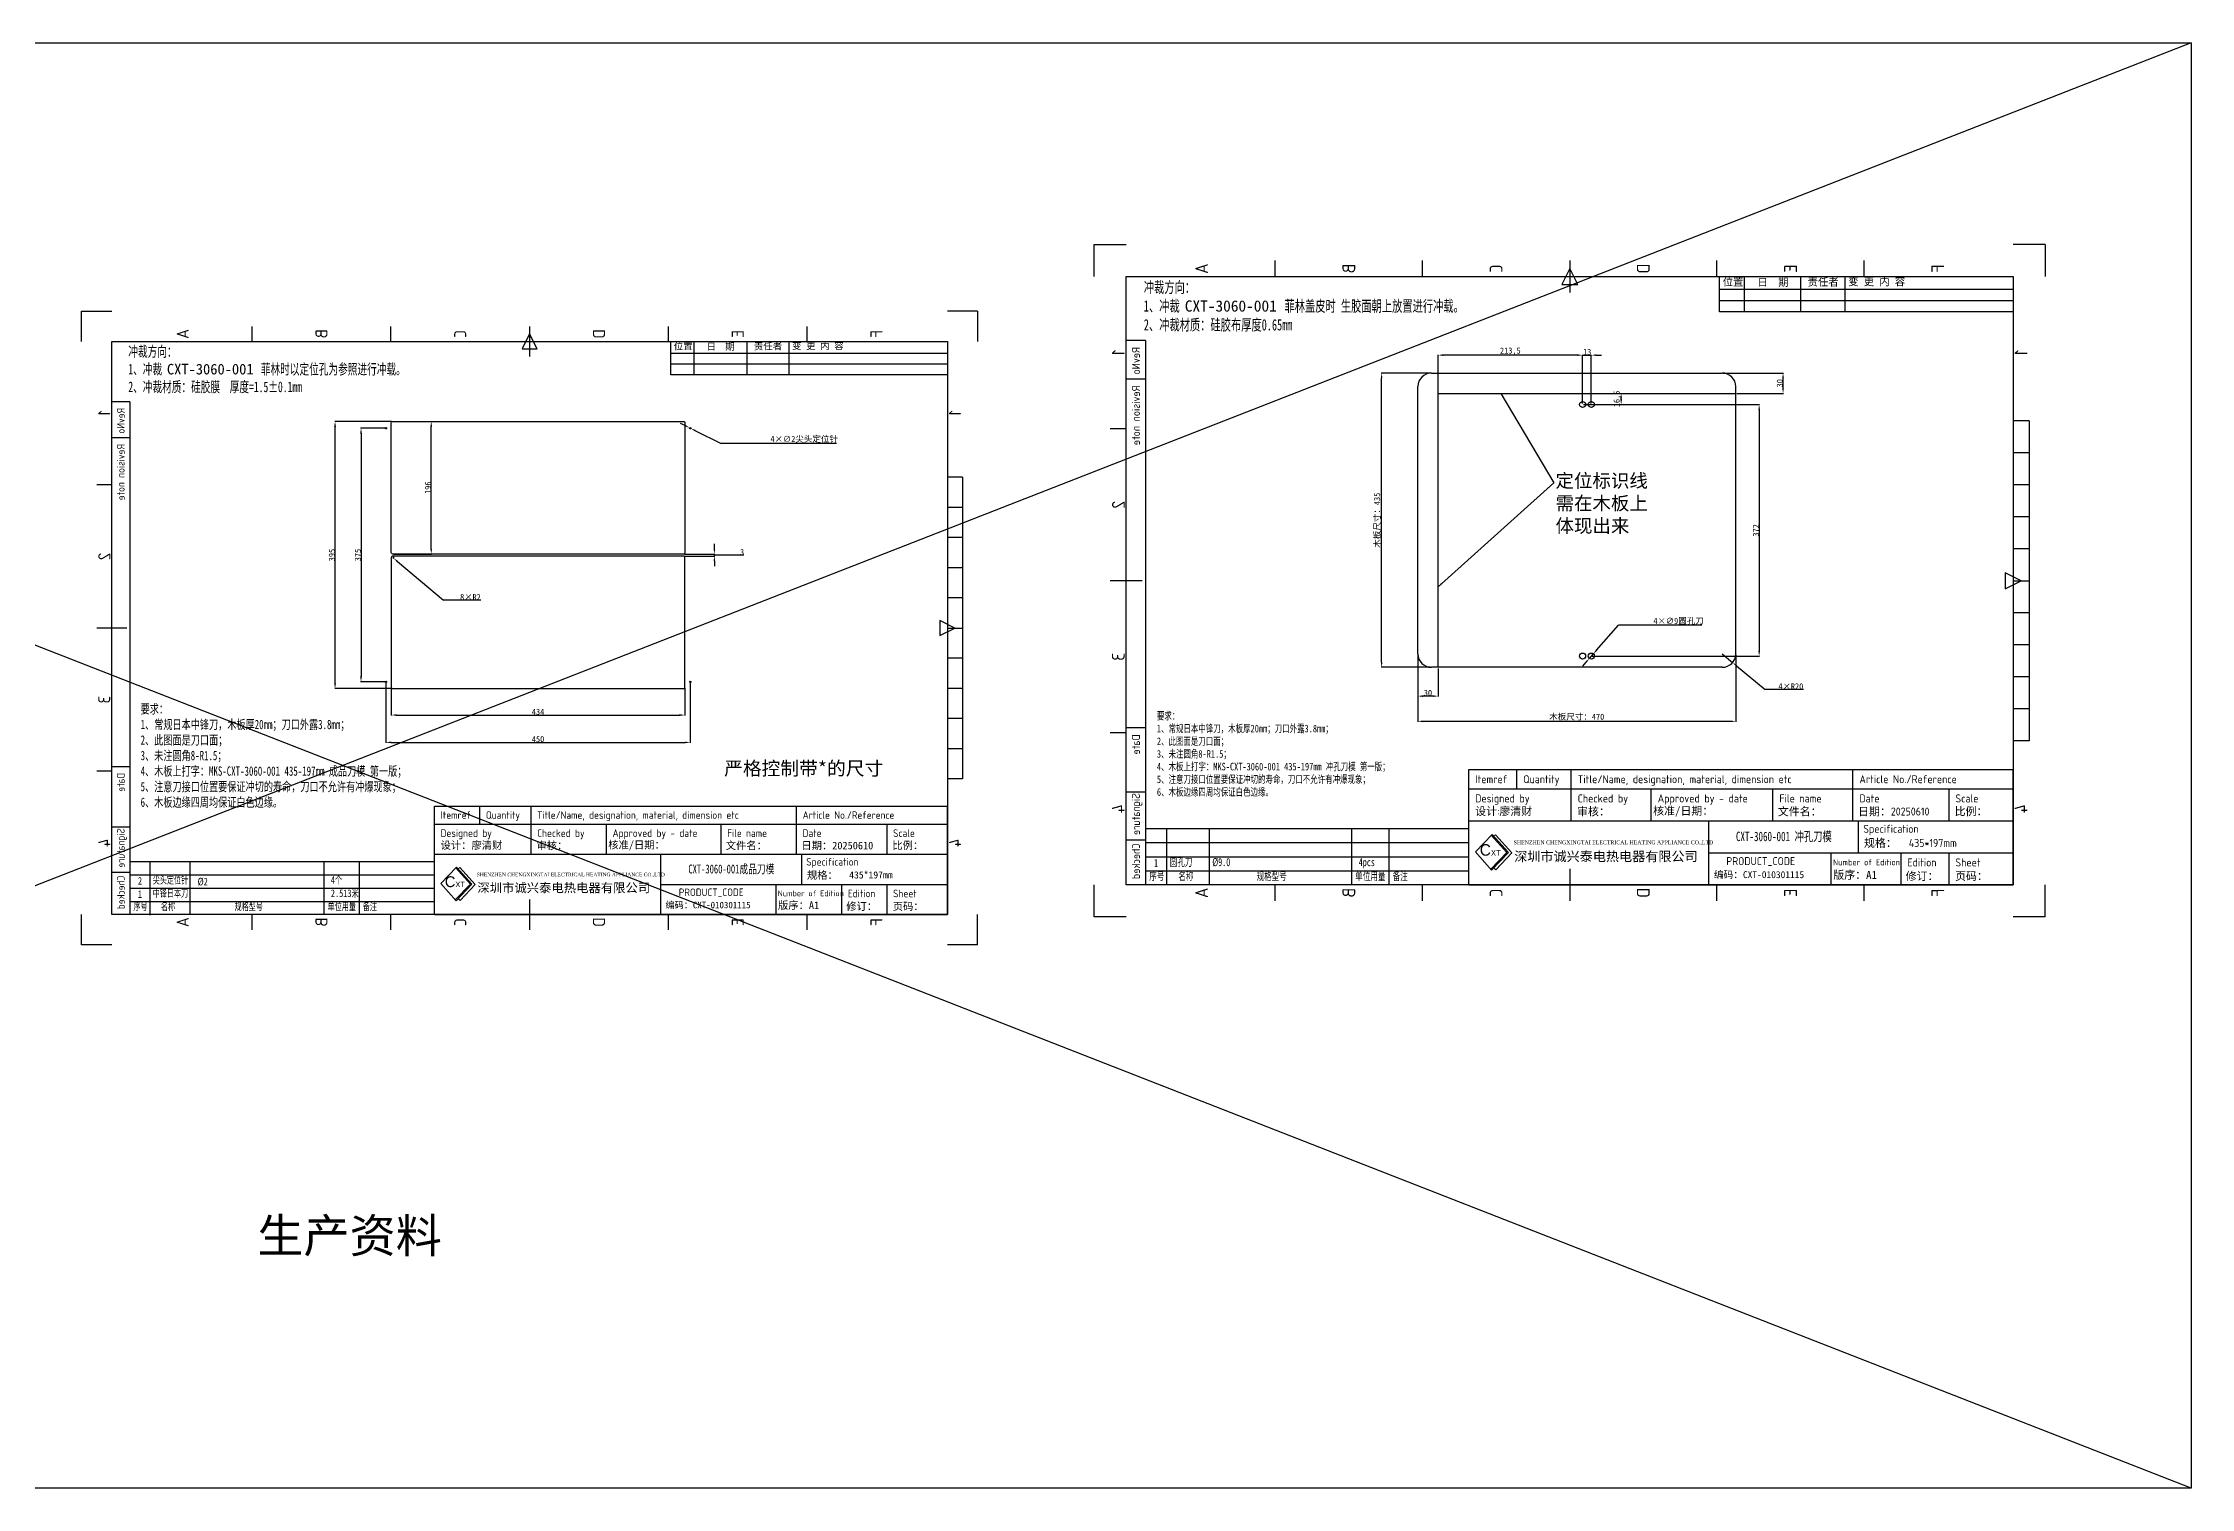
# Model space of a CAD drawing. Header units: millimetres. Extents: x -1327 to 8145, y -2943 to 1353.
# Drawn here: x 4969 to 8145, y -784 to 1353 of the extents above; entities that cross this region are included whole.
import ezdxf
from ezdxf.enums import TextEntityAlignment as Align

# ---------------------------------------------------------------- set-up
doc = ezdxf.new("R2010")
doc.units = ezdxf.units.MM
for name, color, linetype in [('FRAME 025', 7, 'Continuous'), ('FRAME 050', 6, 'Continuous'), ('FRAME 070', 5, 'Continuous'), ('FRAME 200', 8, 'Continuous'), ('标注', 2, 'Continuous'), ('标注线', 7, 'Continuous')]:
    doc.layers.add(name, color=color, linetype=linetype)
doc.styles.add('ISO Proportional', font='isocp.shx')
doc.styles.get("Standard").update_dxf_attribs({"font": ''})
doc.styles.add('机械', font='', dxfattribs={"width": 0.667, "height": 16})
doc.styles.add('标准', font='', dxfattribs={"width": 0.667})
doc.styles.add('标注', font='STFANGSO.TTF', dxfattribs={"width": 0.7, "height": 10})
doc.styles.get('Standard').set_extended_font_data('SimSun')
doc.styles.get('机械').set_extended_font_data('SimSun')
doc.styles.get('标准').set_extended_font_data('宋体')
doc.dimstyles.new('ISO-25', dxfattribs={"dimscale": 0.5, "dimtxt": 18, "dimasz": 15, "dimexe": 1.25, "dimexo": 3, "dimtad": 1, "dimtoh": 1, "dimdec": 5, "dimtxsty": 'Standard', "dimcen": 2.5, "dimadec": 0, "dimazin": 0, "dimtfac": 1, "dimtmove": 0, "dimatfit": 3, "dimfxl": 1, "dimarcsym": 0})

# ---------------------------------------------------------------- blocks, each defined once
blk = doc.blocks.new('*D24')
at = {"color": 0, "lineweight": -2}
for p, q in [((5484, 398.5), (5484, 358.3)), ((5918, 398.5), (5918, 358.3)), ((5492, 358.9), (5910, 358.9))]:
    blk.add_line(p, q, dxfattribs=at)
at = {"color": 0}
for points in [[(5492, 360.3), (5492, 357.6), (5484, 358.9)], [(5910, 357.6), (5910, 360.3), (5918, 358.9)]]:
    blk.add_solid(points, dxfattribs=at)
at = {"layer": 'Defpoints', "color": 0}
for p in [(5484, 400), (5918, 400), (5918, 358.9)]:
    blk.add_point(p, dxfattribs=at)
at = {"color": 0, "insert": (5701, 363.7), "char_height": 9, "attachment_point": 5}
blk.add_mtext('434', dxfattribs=at)
blk = doc.blocks.new('*D25')
at = {"color": 0, "lineweight": -2}
for p, q in [((5476, 406.5), (5476, 317.9)), ((5926, 406.5), (5926, 317.9)), ((5484, 318.5), (5918, 318.5))]:
    blk.add_line(p, q, dxfattribs=at)
at = {"color": 0}
for points in [[(5484, 319.8), (5484, 317.2), (5476, 318.5)], [(5918, 317.2), (5918, 319.8), (5926, 318.5)]]:
    blk.add_solid(points, dxfattribs=at)
at = {"layer": 'Defpoints', "color": 0}
for p in [(5476, 408), (5926, 408), (5926, 318.5)]:
    blk.add_point(p, dxfattribs=at)
at = {"color": 0, "insert": (5701, 323.3), "char_height": 9, "attachment_point": 5}
blk.add_mtext('450', dxfattribs=at)
blk = doc.blocks.new('*D26')
at = {"color": 0, "lineweight": -2}
for p, q in [((5484.5, 793), (5400.3, 793)), ((5400.9, 406), (5400.9, 785)), ((5484.5, 398), (5400.3, 398))]:
    blk.add_line(p, q, dxfattribs=at)
at = {"color": 0}
for points in [[(5402.2, 785), (5399.5, 785), (5400.9, 793)], [(5399.5, 406), (5402.2, 406), (5400.9, 398)]]:
    blk.add_solid(points, dxfattribs=at)
at = {"layer": 'Defpoints', "color": 0}
for p in [(5400.9, 793), (5486, 793), (5486, 398)]:
    blk.add_point(p, dxfattribs=at)
at = {"color": 0, "insert": (5396.1, 595.5), "char_height": 9, "attachment_point": 5, "rotation": 90}
blk.add_mtext('395', dxfattribs=at)
blk = doc.blocks.new('*D27')
at = {"color": 0, "lineweight": -2}
for p, q in [((5474.5, 783), (5438.7, 783)), ((5439.3, 775), (5439.3, 416)), ((5474.5, 408), (5438.7, 408))]:
    blk.add_line(p, q, dxfattribs=at)
at = {"color": 0}
for points in [[(5440.6, 775), (5437.9, 775), (5439.3, 783)], [(5437.9, 416), (5440.6, 416), (5439.3, 408)]]:
    blk.add_solid(points, dxfattribs=at)
at = {"layer": 'Defpoints', "color": 0}
for p in [(5476, 783), (5439.3, 408), (5476, 408)]:
    blk.add_point(p, dxfattribs=at)
at = {"color": 0, "insert": (5434.5, 595.5), "char_height": 9, "attachment_point": 5, "rotation": 90}
blk.add_mtext('375', dxfattribs=at)
blk = doc.blocks.new('*D28')
at = {"color": 0, "lineweight": -2}
for p, q in [((5961.6, 604.5), (5961.6, 612)), ((5917.5, 597), (5962.2, 597)), ((5917.5, 594), (5962.2, 594)), ((5961.6, 594), (5961.6, 597)), ((5999.9, 595.1), (5961.6, 595.5)), ((5961.6, 586.5), (5961.6, 579)), ((6005.4, 595.1), (5999.9, 595.1))]:
    blk.add_line(p, q, dxfattribs=at)
at = {"color": 0}
for points in [[(5960.4, 604.5), (5962.9, 604.5), (5961.6, 597)], [(5962.9, 586.5), (5960.4, 586.5), (5961.6, 594)]]:
    blk.add_solid(points, dxfattribs=at)
at = {"layer": 'Defpoints', "color": 0}
for p in [(5916, 597), (5916, 594), (5961.6, 597)]:
    blk.add_point(p, dxfattribs=at)
at = {"color": 0, "insert": (6002.6, 599.9), "char_height": 9, "attachment_point": 5}
blk.add_mtext('3', dxfattribs=at)
blk = doc.blocks.new('*D29')
at = {"color": 0, "lineweight": -2}
for p, q in [((5918.4, 786.8), (5911.7, 790.1)), ((5925.1, 783.5), (5926.9, 782.6)), ((5933.7, 779.2), (5971.7, 760.4)), ((6142.2, 760.4), (5971.7, 760.4))]:
    blk.add_line(p, q, dxfattribs=at)
at = {"color": 0}
for points in [[(5917.9, 785.7), (5919, 787.9), (5925.1, 783.5)], [(5934.2, 780.4), (5933.1, 778.1), (5926.9, 782.6)]]:
    blk.add_solid(points, dxfattribs=at)
at = {"layer": 'Defpoints', "color": 0}
for p in [(5925.1, 783.5), (5926.9, 782.6)]:
    blk.add_point(p, dxfattribs=at)
at = {"color": 0, "insert": (6094.4, 766.6), "char_height": 9, "attachment_point": 5}
blk.add_mtext('4×∅2尖头定位针', dxfattribs=at)
blk = doc.blocks.new('*D30')
at = {"color": 0, "lineweight": -2}
for p, q in [((5486, 592), (5487.6, 590.7)), ((5493.3, 585.9), (5561, 528.6)), ((5616.4, 528.6), (5561, 528.6))]:
    blk.add_line(p, q, dxfattribs=at)
blk.add_arc((5486, 592), 2, 301.7684, 45.9514, dxfattribs=at)
at = {"color": 0}
blk.add_solid([(5494.1, 586.8), (5492.5, 584.9), (5487.6, 590.7)], dxfattribs=at)
at = {"layer": 'Defpoints', "color": 0}
for p in [(5486, 592), (5487.6, 590.7)]:
    blk.add_point(p, dxfattribs=at)
at = {"color": 0, "insert": (5601, 533.4), "char_height": 9, "attachment_point": 5}
blk.add_mtext('8×R2', dxfattribs=at)
blk = doc.blocks.new('*D31')
at = {"color": 0, "lineweight": -2}
for p, q in [((5487.5, 793), (5543.6, 793)), ((5543, 604.5), (5543, 785.5)), ((5487.5, 597), (5543.6, 597))]:
    blk.add_line(p, q, dxfattribs=at)
at = {"color": 0}
for points in [[(5544.3, 785.5), (5541.8, 785.5), (5543, 793)], [(5541.8, 604.5), (5544.3, 604.5), (5543, 597)]]:
    blk.add_solid(points, dxfattribs=at)
at = {"layer": 'Defpoints', "color": 0}
for p in [(5486, 793), (5543, 793), (5486, 597)]:
    blk.add_point(p, dxfattribs=at)
at = {"color": 0, "insert": (5538.2, 695), "char_height": 9, "attachment_point": 5, "rotation": 90}
blk.add_mtext('196', dxfattribs=at)
blk = doc.blocks.new('*D32')
at = {"layer": 'Defpoints', "color": 0}
for p in [(7001.5, 449.5), (7471.5, 449.5), (7471.5, 349.7)]:
    blk.add_point(p, dxfattribs=at)
at = {"layer": '标注', "color": 0, "lineweight": -2}
for p, q in [((7001.5, 448), (7001.5, 349.1)), ((7471.5, 448), (7471.5, 349.1)), ((7009, 349.7), (7464, 349.7))]:
    blk.add_line(p, q, dxfattribs=at)
at = {"layer": '标注', "color": 0}
for points in [[(7009, 350.9), (7009, 348.4), (7001.5, 349.7)], [(7464, 348.4), (7464, 350.9), (7471.5, 349.7)]]:
    blk.add_solid(points, dxfattribs=at)
at = {"layer": '标注', "color": 0, "insert": (7236.5, 355.9), "char_height": 9, "attachment_point": 5}
blk.add_mtext('木板尺寸：470', dxfattribs=at)
blk = doc.blocks.new('*D33')
at = {"layer": 'Defpoints', "color": 0}
for p in [(6948, 864.5), (7021.5, 864.5), (7021.5, 429.5)]:
    blk.add_point(p, dxfattribs=at)
at = {"layer": '标注', "color": 0, "lineweight": -2}
for p, q in [((7020, 864.5), (6947.4, 864.5)), ((6948, 437), (6948, 857)), ((7020, 429.5), (6947.4, 429.5))]:
    blk.add_line(p, q, dxfattribs=at)
at = {"layer": '标注', "color": 0}
for points in [[(6949.3, 857), (6946.8, 857), (6948, 864.5)], [(6946.8, 437), (6949.3, 437), (6948, 429.5)]]:
    blk.add_solid(points, dxfattribs=at)
at = {"layer": '标注', "color": 0, "insert": (6941.8, 647), "char_height": 9, "attachment_point": 5, "rotation": 90}
blk.add_mtext('木板尺寸：435', dxfattribs=at)
blk = doc.blocks.new('*D34')
at = {"layer": 'Defpoints', "color": 0}
for p in [(7451.5, 864.5), (7541.4, 864.5), (7471.5, 834.5)]:
    blk.add_point(p, dxfattribs=at)
at = {"layer": '标注', "color": 0, "lineweight": -2}
for p, q in [((7453, 864.5), (7542, 864.5)), ((7473, 834.5), (7542, 834.5)), ((7541.4, 842), (7541.4, 857))]:
    blk.add_line(p, q, dxfattribs=at)
at = {"layer": '标注', "color": 0}
for points in [[(7542.7, 857), (7540.2, 857), (7541.4, 864.5)], [(7540.2, 842), (7542.7, 842), (7541.4, 834.5)]]:
    blk.add_solid(points, dxfattribs=at)
at = {"layer": '标注', "color": 0, "insert": (7536.6, 849.5), "char_height": 9, "attachment_point": 5, "rotation": 90}
blk.add_mtext('30', dxfattribs=at)
blk = doc.blocks.new('*D35')
at = {"layer": 'Defpoints', "color": 0}
for p in [(7001.5, 429.5), (7031.5, 429.5), (7001.5, 386.9)]:
    blk.add_point(p, dxfattribs=at)
at = {"layer": '标注', "color": 0, "lineweight": -2}
for p, q in [((7001.5, 428), (7001.5, 386.3)), ((7031.5, 428), (7031.5, 386.3)), ((7024, 386.9), (7009, 386.9))]:
    blk.add_line(p, q, dxfattribs=at)
at = {"layer": '标注', "color": 0}
for points in [[(7009, 388.2), (7009, 385.7), (7001.5, 386.9)], [(7024, 385.7), (7024, 388.2), (7031.5, 386.9)]]:
    blk.add_solid(points, dxfattribs=at)
at = {"layer": '标注', "color": 0, "insert": (7016.5, 391.7), "char_height": 9, "attachment_point": 5}
blk.add_mtext('30', dxfattribs=at)
blk = doc.blocks.new('*D36')
at = {"color": 0, "lineweight": -2}
for p, q in [((7265.9, 455.1), (7298, 491.6)), ((7421.6, 491.6), (7298, 491.6)), ((7255.1, 442.7), (7261, 449.4)), ((7250.1, 437), (7245.2, 431.4))]:
    blk.add_line(p, q, dxfattribs=at)
at = {"color": 0}
for points in [[(7265, 455.9), (7266.9, 454.2), (7261, 449.4)], [(7251.1, 436.2), (7249.2, 437.9), (7255.1, 442.7)]]:
    blk.add_solid(points, dxfattribs=at)
at = {"layer": 'Defpoints', "color": 0}
for p in [(7261, 449.4), (7255.1, 442.7)]:
    blk.add_point(p, dxfattribs=at)
at = {"color": 0, "insert": (7387, 497.7), "char_height": 9, "attachment_point": 5}
blk.add_mtext('4×∅9圆孔刀', dxfattribs=at)
blk = doc.blocks.new('*D37')
at = {"layer": 'Defpoints', "color": 0}
for p in [(7258, 834.5), (7302.1, 834.5), (7258, 818)]:
    blk.add_point(p, dxfattribs=at)
at = {"layer": '标注', "color": 0, "lineweight": -2}
for p, q in [((7259.5, 834.5), (7302.7, 834.5)), ((7302.1, 825.5), (7302.1, 827)), ((7259.5, 818), (7302.7, 818))]:
    blk.add_line(p, q, dxfattribs=at)
at = {"layer": '标注', "color": 0}
for points in [[(7303.4, 827), (7300.9, 827), (7302.1, 834.5)], [(7300.9, 825.5), (7303.4, 825.5), (7302.1, 818)]]:
    blk.add_solid(points, dxfattribs=at)
at = {"layer": '标注', "color": 0, "insert": (7296.6, 826.3), "char_height": 9, "attachment_point": 5, "rotation": 90}
blk.add_mtext('16,5', dxfattribs=at)
blk = doc.blocks.new('*D38')
at = {"layer": 'Defpoints', "color": 0}
for p in [(7258, 891), (7245, 818), (7258, 818)]:
    blk.add_point(p, dxfattribs=at)
at = {"layer": '标注', "color": 0, "lineweight": -2}
for p, q in [((7237.5, 891), (7230, 891)), ((7245, 819.5), (7245, 891.6)), ((7245, 891), (7258, 891)), ((7258, 819.5), (7258, 891.6)), ((7265.5, 891), (7273, 891))]:
    blk.add_line(p, q, dxfattribs=at)
at = {"layer": '标注', "color": 0}
for points in [[(7237.5, 889.8), (7237.5, 892.3), (7245, 891)], [(7265.5, 892.3), (7265.5, 889.8), (7258, 891)]]:
    blk.add_solid(points, dxfattribs=at)
at = {"layer": '标注', "color": 0, "insert": (7251.9, 895.8), "char_height": 9, "attachment_point": 5}
blk.add_mtext('13', dxfattribs=at)
blk = doc.blocks.new('*D39')
at = {"layer": 'Defpoints', "color": 0}
for p in [(7245, 818), (7258, 446), (7506.1, 446)]:
    blk.add_point(p, dxfattribs=at)
at = {"layer": '标注', "color": 0, "lineweight": -2}
for p, q in [((7246.5, 818), (7506.8, 818)), ((7506.1, 810.5), (7506.1, 453.5)), ((7259.5, 446), (7506.8, 446))]:
    blk.add_line(p, q, dxfattribs=at)
at = {"layer": '标注', "color": 0}
for points in [[(7507.4, 810.5), (7504.9, 810.5), (7506.1, 818)], [(7504.9, 453.5), (7507.4, 453.5), (7506.1, 446)]]:
    blk.add_solid(points, dxfattribs=at)
at = {"layer": '标注', "color": 0, "insert": (7501.3, 632), "char_height": 9, "attachment_point": 5, "rotation": 90}
blk.add_mtext('372', dxfattribs=at)
blk = doc.blocks.new('*D40')
at = {"layer": 'Defpoints', "color": 0}
for p in [(7031.5, 891), (7031.5, 818), (7245, 818)]:
    blk.add_point(p, dxfattribs=at)
at = {"layer": '标注', "color": 0, "lineweight": -2}
for p, q in [((7031.5, 819.5), (7031.5, 891.6)), ((7237.5, 891), (7039, 891)), ((7245, 819.5), (7245, 891.6))]:
    blk.add_line(p, q, dxfattribs=at)
at = {"layer": '标注', "color": 0}
for points in [[(7039, 892.3), (7039, 889.8), (7031.5, 891)], [(7237.5, 889.8), (7237.5, 892.3), (7245, 891)]]:
    blk.add_solid(points, dxfattribs=at)
at = {"layer": '标注', "color": 0, "insert": (7138.3, 896.6), "char_height": 9, "attachment_point": 5}
blk.add_mtext('213,5', dxfattribs=at)
blk = doc.blocks.new('*D41')
at = {"color": 0, "lineweight": -2}
for p, q in [((7451.5, 449.5), (7466.9, 436.7)), ((7472.6, 431.9), (7514.9, 396.5)), ((7571.8, 396.5), (7514.9, 396.5))]:
    blk.add_line(p, q, dxfattribs=at)
at = {"color": 0}
blk.add_solid([(7473.4, 432.8), (7471.8, 430.9), (7466.9, 436.7)], dxfattribs=at)
at = {"layer": 'Defpoints', "color": 0}
for p in [(7451.5, 449.5), (7466.9, 436.7)]:
    blk.add_point(p, dxfattribs=at)
at = {"color": 0, "insert": (7553, 401.3), "char_height": 9, "attachment_point": 5}
blk.add_mtext('4×R20', dxfattribs=at)

msp = doc.modelspace()

# ---------------------------------------------------------------- linework, layer by layer
for p, q in [((7021.532533, 864.54376), (7451.532533, 864.54376)), ((7001.532533, 449.54376), (7001.532533, 844.54376)), ((7471.532533, 449.54376), (7471.532533, 844.54376)), ((7451.532533, 429.54376), (7021.532533, 429.54376))]:
    msp.add_line(p, q)
at = {"lineweight": 9}
for p, q in [((7111.269952, 182.463859), (7086.541018, 156.660166)), ((7133.250528, 155.886584), (7110.172286, 181.318487)), ((7135.46873, 155.797141), (7111.269952, 182.463859)), ((7113.739091, 179.742902), (7116.335347, 181.891922)), ((7140.598109, 155.154694), (7116.335347, 181.891922)), ((5580.31957, 134.16218), (5557.016308, 109.846122)), ((5601.032921, 109.117138), (5579.285186, 133.082841)), ((5603.123239, 109.032852), (5580.31957, 134.16218)), ((5582.646357, 131.598092), (5585.092935, 133.623216)), ((5607.9569, 108.427444), (5585.092935, 133.623216)), ((7086.541018, 156.660166), (7110.60449, 129.722858)), ((7109.490333, 130.970076), (7133.250528, 155.886584)), ((7110.60449, 129.722858), (7135.46873, 155.797141)), ((7113.841582, 133.117487), (7116.905395, 130.308951)), ((7116.905395, 130.308951), (7140.598109, 155.154694)), ((5557.016308, 109.846122), (5579.692472, 84.461804)), ((5578.642549, 85.637117), (5601.032921, 109.117138)), ((5579.692472, 84.461804), (5603.123239, 109.032852)), ((5585.630118, 85.014107), (5607.9569, 108.427444)), ((5582.74294, 87.660725), (5585.630118, 85.014107))]:
    msp.add_line(p, q, dxfattribs=at)
msp.add_lwpolyline([(2679.264998, 1352.537311), (8144.570524, 1352.537311), (8144.570524, -783.806025), (2679.264998, -783.806025)], close=True)
at = {"color": 5}
msp.add_lwpolyline([(7031.532533, 429.54376), (7031.532533, 834.54376), (7471.532533, 834.54376)], dxfattribs=at)
for points in [[(5918.033959, 791.014597), (5918.033959, 599.014597, -0.4142135624), (5916.033959, 597.014597), (5486.033959, 597.014597, -0.4142135624), (5484.033959, 599.014597), (5484.033959, 791.014597, -0.4142135624), (5486.033959, 793.014597), (5916.033959, 793.014597, -0.4142135624)], [(5918.033959, 400.014597), (5918.033959, 592.014597, 0.4142135624), (5916.033959, 594.014597), (5486.033959, 594.014597, 0.4142135624), (5484.033959, 592.014597), (5484.033959, 400.014597, 0.4142135624), (5486.033959, 398.014597), (5916.033959, 398.014597, 0.4142135624)]]:
    msp.add_lwpolyline(points, format="xyb", close=True)
for centre, radius in [((7245.032533, 818.04376), 4.5), ((7258.032533, 818.04376), 4.5), ((5476.033959, 783.014597), 1), ((5926.033959, 783.014597), 1), ((7245.032533, 446.04376), 4.5), ((7258.032533, 446.04376), 4.5), ((5476.033959, 408.014597), 1), ((5926.033959, 408.014597), 1)]:
    msp.add_circle(centre, radius)
for centre, start, end in [((7021.532533, 844.54376), 90, 180), ((7451.532533, 844.54376), 0, 90), ((7021.532533, 449.54376), 180, 270), ((7451.532533, 449.54376), 270, 360)]:
    msp.add_arc(centre, 20, start, end)
at = {"layer": 'FRAME 050'}
for p, q in [((6790.649749, 1007.099188), (6790.649749, 1030.76107)), ((7008.339069, 1007.099188), (7008.339069, 1030.76107)), ((7226.028388, 1018.930129), (7214.197446, 995.268247)), ((7226.028388, 1030.76107), (7226.028388, 983.437305)), ((7237.859329, 995.268247), (7226.028388, 1018.930129)), ((7443.717707, 1007.099188), (7443.717707, 1030.76107)), ((7661.407026, 1007.099188), (7661.407026, 1030.76107)), ((7214.197446, 995.268247), (7237.859329, 995.268247)), ((5278.183763, 911.255633), (5278.183763, 933.553361)), ((5483.322857, 911.255633), (5483.322857, 933.553361)), ((5688.461952, 922.404497), (5677.313088, 900.106769)), ((5688.461952, 933.553361), (5688.461952, 888.957905)), ((5699.610816, 900.106769), (5688.461952, 922.404497)), ((5893.601046, 911.255633), (5893.601046, 933.553361)), ((6098.740141, 911.255633), (6098.740141, 933.553361)), ((5677.313088, 900.106769), (5699.610816, 900.106769)), ((7905.124416, 794.142245), (7881.462533, 794.142245)), ((7905.124416, 794.142245), (7905.124416, 320.904595)), ((6570.594242, 782.311304), (6546.93236, 782.311304)), ((7905.124416, 746.81848), (7881.462533, 746.81848)), ((5070.814895, 699.42722), (5048.517168, 699.42722)), ((6328.406736, 710.576084), (6306.109008, 710.576084)), ((6328.406736, 710.576084), (6328.406736, 264.621531)), ((7905.124416, 699.494715), (7881.462533, 699.494715)), ((6328.406736, 665.980629), (6306.109008, 665.980629)), ((7905.124416, 652.17095), (7881.462533, 652.17095)), ((6328.406736, 621.385173), (6306.109008, 621.385173)), ((7905.124416, 604.847185), (7881.462533, 604.847185)), ((6328.406736, 576.789718), (6306.109008, 576.789718)), ((6594.256125, 557.52342), (6546.93236, 557.52342)), ((7893.293474, 557.52342), (7869.631592, 569.354361)), ((7869.631592, 569.354361), (7869.631592, 545.692479)), ((7869.631592, 545.692479), (7893.293474, 557.52342)), ((7881.462533, 557.52342), (7905.124416, 557.52342)), ((6328.406736, 532.194263), (6306.109008, 532.194263)), ((7905.124416, 510.199655), (7881.462533, 510.199655)), ((5093.112623, 487.598808), (5048.517168, 487.598808)), ((6317.257872, 487.598808), (6294.960144, 498.747671)), ((6294.960144, 498.747671), (6294.960144, 476.449944)), ((6294.960144, 476.449944), (6317.257872, 487.598808)), ((6306.109008, 487.598808), (6328.406736, 487.598808)), ((7905.124416, 462.87589), (7881.462533, 462.87589)), ((6328.406736, 443.003352), (6306.109008, 443.003352)), ((7905.124416, 415.552125), (7881.462533, 415.552125)), ((6328.406736, 398.407897), (6306.109008, 398.407897)), ((6328.406736, 353.812442), (6306.109008, 353.812442)), ((7905.124416, 368.22836), (7881.462533, 368.22836)), ((6570.594242, 332.735536), (6546.93236, 332.735536)), ((7905.124416, 320.904595), (7881.462533, 320.904595)), ((6328.406736, 309.216986), (6306.109008, 309.216986)), ((5070.814895, 275.770395), (5048.517168, 275.770395)), ((6328.406736, 264.621531), (6306.109008, 264.621531)), ((7226.028388, 131.609535), (7226.028388, 84.28577)), ((6790.649749, 84.28577), (6790.649749, 107.947652)), ((7008.339069, 84.28577), (7008.339069, 107.947652)), ((7443.717707, 84.28577), (7443.717707, 107.947652)), ((7661.407026, 84.28577), (7661.407026, 107.947652)), ((5278.183763, 41.644254), (5278.183763, 63.941982)), ((5483.322857, 41.644254), (5483.322857, 63.941982)), ((5688.461952, 86.23971), (5688.461952, 41.644254)), ((5893.601046, 41.644254), (5893.601046, 63.941982)), ((6098.740141, 41.644254), (6098.740141, 63.941982))]:
    msp.add_line(p, q, dxfattribs=at)
at = {"layer": 'FRAME 070'}
for p, q in [((6570.594242, 107.947652), (6570.594242, 1007.099188)), ((6570.594242, 1007.099188), (7881.462533, 1007.099188)), ((7447.399778, 954.847891), (7447.399778, 1007.099188)), ((7881.462533, 987.988117), (7447.399778, 987.988117)), ((7484.412239, 954.847891), (7484.412239, 1007.099188)), ((7567.587231, 954.847891), (7567.587231, 1007.099188)), ((7633.481107, 954.847891), (7633.481107, 1007.099188)), ((7881.462533, 1007.099188), (7881.462533, 107.947652)), ((7881.462533, 971.418004), (7447.399778, 971.418004)), ((7881.462533, 954.847891), (7447.399778, 954.847891)), ((5070.814895, 63.941982), (5070.814895, 911.255633)), ((5070.814895, 911.255633), (6306.109008, 911.255633)), ((5897.070839, 862.016728), (5897.070839, 911.255633)), ((6306.109008, 893.246354), (5897.070839, 893.246354)), ((5931.949457, 862.016728), (5931.949457, 911.255633)), ((6010.329244, 862.016728), (6010.329244, 911.255633)), ((6072.424206, 862.016728), (6072.424206, 911.255633)), ((6306.109008, 911.255633), (6306.109008, 63.941982)), ((6598.988501, 912.451658), (6570.594242, 912.451658)), ((6598.988501, 912.451658), (6598.988501, 107.947652)), ((6306.109008, 877.631541), (5897.070839, 877.631541)), ((6306.109008, 862.016728), (5897.070839, 862.016728)), ((6598.988501, 855.66314), (6570.594242, 855.66314)), ((5097.572169, 822.064722), (5070.814895, 822.064722)), ((5097.572169, 822.064722), (5097.572169, 63.941982)), ((5097.572169, 768.550176), (5070.814895, 768.550176)), ((6598.988501, 339.834101), (6570.594242, 339.834101)), ((5097.572169, 282.459713), (5070.814895, 282.459713)), ((7076.958528, 107.947652), (7076.958528, 278.313206)), ((7076.958528, 278.313206), (7881.462533, 278.313206)), ((7147.944175, 249.918947), (7147.944175, 278.313206)), ((7228.394576, 249.918947), (7228.394576, 278.313206)), ((7644.843708, 249.918947), (7644.843708, 278.313206)), ((7881.462533, 107.947652), (7881.462533, 278.313206)), ((5547.986267, 63.941982), (5547.986267, 224.485621)), ((5547.986267, 224.485621), (6306.109008, 224.485621)), ((5614.87945, 197.728348), (5614.87945, 224.485621)), ((5690.691724, 197.728348), (5690.691724, 224.485621)), ((6083.131731, 197.728348), (6083.131731, 224.485621)), ((6306.109008, 63.941982), (6306.109008, 224.485621)), ((6598.988501, 245.186571), (6570.594242, 245.186571)), ((7076.958528, 249.918947), (7881.462533, 249.918947)), ((7228.394576, 202.595182), (7228.394576, 249.918947)), ((7346.703988, 202.595182), (7346.703988, 249.918947)), ((7526.534296, 202.595182), (7526.534296, 249.918947)), ((7644.843708, 202.595182), (7644.843708, 249.918947)), ((7786.815003, 202.595182), (7786.815003, 249.918947)), ((5097.572169, 193.268802), (5070.814895, 193.268802)), ((5547.986267, 197.728348), (6306.109008, 197.728348)), ((5690.691724, 153.132893), (5690.691724, 197.728348)), ((5802.180363, 153.132893), (5802.180363, 197.728348)), ((5971.643093, 153.132893), (5971.643093, 197.728348)), ((6083.131731, 153.132893), (6083.131731, 197.728348)), ((6216.918097, 153.132893), (6216.918097, 197.728348)), ((6598.988501, 191.072566), (7076.956755, 191.072566)), ((6630.576148, 107.297628), (6630.576148, 191.072566)), ((6693.370994, 107.947652), (6693.370994, 191.072566)), ((6903.779851, 107.947652), (6903.779851, 191.072566)), ((6959.276462, 107.947652), (6959.276462, 191.072566)), ((7076.958528, 202.595182), (7881.462533, 202.595182)), ((7431.886766, 107.947652), (7431.886766, 202.595182)), ((7652.886171, 155.271417), (7652.886171, 202.595182)), ((6598.988501, 174.200923), (6570.594242, 174.200923)), ((6598.988501, 170.291338), (7076.956755, 170.291338)), ((5097.572169, 142.274578), (5547.984597, 142.274578)), ((5127.338724, 63.329433), (5127.338724, 142.274578)), ((5186.513322, 63.941982), (5186.513322, 142.274578)), ((5384.791688, 63.941982), (5384.791688, 142.274578)), ((5437.088808, 63.941982), (5437.088808, 142.274578)), ((5547.986267, 153.132893), (6306.109008, 153.132893)), ((5882.452182, 63.941982), (5882.452182, 153.132893)), ((6090.71053, 108.537437), (6090.71053, 153.132893)), ((6598.988501, 149.510109), (7076.956755, 149.510109)), ((6598.988501, 128.728881), (7076.956755, 128.728881)), ((7431.886766, 155.271417), (7881.462533, 155.271417)), ((7612.648992, 107.947652), (7612.648992, 155.271417)), ((7715.829356, 107.947652), (7715.829356, 155.271417)), ((7786.815003, 107.947652), (7786.815003, 155.271417)), ((5097.572169, 126.375619), (5070.814895, 126.375619)), ((5097.572169, 122.691429), (5547.984597, 122.691429)), ((5097.572169, 103.10828), (5547.984597, 103.10828)), ((5882.452182, 108.537437), (6306.109008, 108.537437)), ((6052.793105, 63.941982), (6052.793105, 108.537437)), ((6150.024914, 63.941982), (6150.024914, 108.537437)), ((6216.918097, 63.941982), (6216.918097, 108.537437)), ((7881.462533, 107.947652), (6570.594242, 107.947652)), ((7076.958528, 107.947652), (7881.462533, 107.947652)), ((6306.109008, 63.941982), (5070.814895, 63.941982)), ((5097.572169, 83.525131), (5547.984597, 83.525131)), ((5547.986267, 63.941982), (6306.109008, 63.941982))]:
    msp.add_line(p, q, dxfattribs=at)
at = {"layer": 'FRAME 200'}
for p, q in [((6523.270477, 1007.099188), (6523.270477, 1054.422953)), ((6523.270477, 1054.422953), (6570.594242, 1054.422953)), ((7928.786298, 1054.422953), (7881.462533, 1054.422953)), ((7928.786298, 1054.422953), (7928.786298, 1007.099188)), ((5026.21944, 911.255633), (5026.21944, 955.851088)), ((5026.21944, 955.851088), (5070.814895, 955.851088)), ((6350.704463, 955.851088), (6306.109008, 955.851088)), ((6350.704463, 955.851088), (6350.704463, 911.255633)), ((6523.270477, 60.623887), (6523.270477, 107.947652)), ((7928.786298, 60.623887), (7928.786298, 107.947652)), ((5026.21944, 19.346527), (5026.21944, 63.941982)), ((6350.704463, 19.346527), (6350.704463, 63.941982)), ((6570.594242, 60.623887), (6523.270477, 60.623887)), ((7928.786298, 60.623887), (7881.462533, 60.623887)), ((5070.814895, 19.346527), (5026.21944, 19.346527)), ((6350.704463, 19.346527), (6306.109008, 19.346527))]:
    msp.add_line(p, q, dxfattribs=at)
at = {"layer": '标注'}
for p, q in [((8144.570524, -783.806025), (2679.264998, 1352.537311)), ((8144.570524, 1352.537311), (2679.264998, -783.806025))]:
    msp.add_line(p, q, dxfattribs=at)

# ---------------------------------------------------------------- texts
at = {"attachment_point": 1, "style": '标准'}
for s, width, gutter_width, heights, insert, char_height in [('冲裁方向：\\P1、冲裁 {\\W1;CXT-3060-001 }菲林盖皮时 生胶面朝上放置进行冲载。\\P2、冲裁材质：硅胶布厚度0.65mm ', 713.98241891, 20.823129, [406.24923], (6596.476611, 999.765233), 16.65850293), ('冲裁方向：\\P1、冲裁 {\\W1;CXT-3060-001 }菲林时以定位孔为参照进行冲载。\\P2、冲裁材质：硅胶膜  厚度=1.5±0.1mm ', 672.8199045, 19.622634, [382.82815], (5095.205094, 904.344495), 15.69810692)]:
    msp.add_mtext_dynamic_manual_height_columns(s, width=width, gutter_width=gutter_width, heights=heights, dxfattribs=dict(at, insert=insert, char_height=char_height))
at = {"color": 3, "attachment_point": 1, "style": '标注'}
for s, insert, char_height, width in [('要求：\\P1、常规日本中锋刀，木板厚20mm；刀口外露3.8mm；\\P2、此图面是刀口面；\\P3、未注圆角8-{\\C2;R1.5}；\\P4、木板上打字：{\\C256;MKS-\\fSimHei|b0|i0|c134|p49;CXT-3060-001\\fSimSun|b0|i0|c134|p2; }435-197mm 成品刀模 第一版；\\P5、注意刀接口位置要保证冲切的寿命，刀口不允许有冲爆现象；\\P6、木板边缘四周均保证白色边缘。', (5113.417285, 374.895557), 13.78104305, 1056.09054526), ('要求：\\P1、常规日本中锋刀，木板厚20mm；刀口外露3.8mm；\\P2、此图面是刀口面；\\P3、未注圆角8-{\\C2;R1.5}；\\P4、木板上打字：MKS-{\\fSimHei|b0|i0|c134|p49;\\C256;CXT-3060-001\\fSimSun|b0|i0|c134|p2; }435-197mm 冲孔刀模 第一版；\\P5、注意刀接口位置要保证冲切的寿命，刀口不允许有冲爆现象；\\P6、木板边缘四周均保证白色边缘。', (6615.803008, 363.39529), 11.25, 1120.7012115)]:
    msp.add_mtext(s, dxfattribs=dict(at, insert=insert, char_height=char_height, width=width))
at = {"color": 1, "ltscale": 10, "insert": (5976.152279, 290.254854), "char_height": 20.2813677, "attachment_point": 1}
msp.add_mtext_dynamic_manual_height_columns('严格控制带*的尺寸', width=243.86839252, gutter_width=101.406839, heights=[-26.966288], dxfattribs=at)
at = {"attachment_point": 1}
for insert, char_height, width in [((7093.11659, 168.062009), 19.87598131, 37.79538617), ((5563.212785, 120.590626), 18.73009124, 35.61640657)]:
    msp.add_mtext('{\\fFZShuTi|b0|i0|c134|p2;\\H0.8571x;C\\H0.5x;XT}', dxfattribs=dict(at, insert=insert, char_height=char_height, width=width))
at = {"attachment_point": 1, "style": '标注'}
for s, insert, char_height, width in [('\\pxqc;{\\fSimHei|b0|i0|c134|p49;\\H0.364762x;\\C3;CXT-3060-001 冲孔刀模\\P\\H1.135235x;\\P\\fSimSun|b0|i0|c134|p2;\\H2.414931x; }', (7203.281394, 186.529125), 38.38119076, 678.62257838), ('\\pxqc;{\\fSimHei|b0|i0|c134|p49;\\H0.364762x;\\C3;CXT-3060-001成品刀模\\P\\H1.135235x;\\P\\fSimSun|b0|i0|c134|p2;\\H2.414931x; }', (5667.026368, 137.993075), 36.16843835, 639.49862949)]:
    msp.add_mtext(s, dxfattribs=dict(at, insert=insert, char_height=char_height, width=width))
at = {"insert": (5285.92078, -385.673158), "char_height": 50, "attachment_point": 1}
msp.add_mtext_dynamic_manual_height_columns('生产资料', width=903.37637301, gutter_width=12.5, heights=[-65.921788], dxfattribs=at)
at = {"layer": 'FRAME 025', "style": 'ISO Proportional', "text_generation_flag": 2}
for s, height, p in [('RevNo', 11.8309413, (6584.791372, 902.986905)), ('Revision note', 11.83094126, (6584.791372, 846.198387)), ('RevNo', 11.1488638, (5084.193532, 813.145631)), ('Revision note', 11.14886383, (5084.193532, 759.631085)), ('Date', 11.8309413, (6584.791372, 330.369348)), ('Date', 11.1488638, (5084.193532, 273.540622)), ('Signature', 11.8309413, (6584.791372, 243.478193)), ('Signature', 11.1488638, (5084.193532, 191.658915)), ('Checked', 11.8309413, (6584.791372, 169.075788)), ('Checked', 11.1488638, (5084.193532, 121.545959))]:
    msp.add_text(s, height=height, rotation=90, dxfattribs=at).set_placement(p, align=Align.MIDDLE_LEFT)
at = {"layer": 'FRAME 025', "style": 'ISO Proportional'}
for s, height, p in [('Itemref', 11.8309413, (7086.423281, 264.116077)), ('Quantity', 11.8309413, (7157.408928, 264.116077)), ('Title/Name, designation, material, dimension etc', 11.83094126, (7237.859329, 264.116077)), ('Article No./Reference', 11.83094126, (7654.308461, 264.116077)), ('Designed by', 11.83094126, (7086.423281, 235.721818)), ('Checked by', 11.8309413, (7237.859329, 235.721818)), ('Approved by - date', 11.83094126, (7356.168741, 235.721818)), ('File name', 11.8309413, (7535.999049, 235.721818)), ('Date', 11.8309413, (7654.308461, 235.721818)), ('Scale', 11.8309413, (7796.279756, 235.721818)), ('Itemref', 11.1488638, (5556.905358, 211.106985)), ('Quantity', 11.1488638, (5623.798541, 211.106985)), ('Title/Name, designation, material, dimension etc', 11.14886383, (5699.610816, 211.106985)), ('Article No./Reference', 11.14886383, (6092.050822, 211.106985)), ('Specification', 11.83094126, (7660.03357, 190.741266)), ('Designed by', 11.14886383, (5556.905358, 184.349711)), ('Checked by', 11.1488638, (5699.610816, 184.349711)), ('Approved by - date', 11.14886383, (5811.099454, 184.349711)), ('File name', 11.1488638, (5980.562184, 184.349711)), ('Date', 11.1488638, (6092.050822, 184.349711)), ('Scale', 11.1488638, (6225.837188, 184.349711)), ('Specification', 11.14886383, (6097.445867, 141.962379)), ('Number of Edition', 9.04287705, (7615.256404, 141.274683)), ('Edition', 11.8309413, (7725.294109, 141.074288)), ('Sheet', 11.8309413, (7796.279756, 141.074288)), ('Number of Edition', 8.52153711, (6055.250195, 95.347642)), ('Edition', 11.1488638, (6158.944005, 95.158801)), ('Sheet', 11.1488638, (6225.837188, 95.158801))]:
    msp.add_text(s, height=height, dxfattribs=at).set_placement(p, align=Align.MIDDLE_LEFT)
at = {"layer": 'FRAME 025', "attachment_point": 1, "style": 'ISO Proportional'}
for s, insert, char_height, width in [('设计:廖清财', (7086.423281, 222.707783), 11.8309413, 97.0137183), ('{\\fￋￎￌﾣﾤ|b0|i0|c134|p2;审核：}', (7236.900431, 222.234909), 11.83094126, 97.0137183), ('{\\fSimSun|b0|i0|c134|p2;核准/日期：}', (7349.410132, 223.250362), 11.83094126, 185.88622655), ('{\\fￋￎￌﾣﾤ|b0|i0|c134|p2;文件名：}', (7533.742513, 222.234909), 11.83094126, 97.0137183), ('{\\f宋体|b0|i0|c134|p2;日期：}20250610', (7652.357016, 222.234909), 11.83094126, 216.75697896), ('{\\fￋￎￌﾣﾤ|b0|i0|c134|p2;比例：}', (7795.087796, 222.567571), 11.83094126, 97.0137183), ('{\\fSimSun|b0|i0|c134|p2;设计：廖清财}', (5556.905358, 172.085961), 11.14886383, 109.40396441), ('{\\fￋￎￌﾣﾤ|b0|i0|c134|p2;审核：}', (5698.7072, 171.64035), 11.14886383, 91.42068341), ('{\\fSimSun|b0|i0|c134|p2;核准/日期：}', (5804.730491, 172.59726), 11.14886383, 175.16951382), ('{\\fￋￎￌﾣﾤ|b0|i0|c134|p2;文件名：}', (5978.435742, 171.64035), 11.14886383, 91.42068341), ('{\\fSimSun|b0|i0|c134|p2;日期：20250610}', (6090.211882, 171.64035), 11.14886383, 204.26050561), ('{\\fￋￎￌﾣﾤ|b0|i0|c134|p2;比例：}', (6224.713947, 171.953833), 11.14886383, 91.42068341), ('{\\fￋￎￌﾣﾤ|b0|i0|c134|p2;规格：}', (7661.070479, 175.749084), 11.83094126, 97.0137183), ('{\\C3;435*197mm}', (7727.351296, 175.749084), 11.83094126, 210.45156681), ('{\\fￋￎￌﾣﾤ|b0|i0|c134|p2;规格：}', (6098.422996, 127.834525), 11.14886383, 91.42068341), ('{\\fSimSun|b0|i0|c134|p2;\\H0.941142x;\\C3;435*197mm}', (6160.882592, 127.834525), 11.14886383, 198.31861308), ('{\\f宋体|b0|i0|c134|p2;编码：\\fSimSun|b0|i0|c134|p2;CXT-010301115', (7439.163841, 128.113743), 10.23515676, 276.29521199), ('{\\fSimSun|b0|i0|c134|p2;版序：A1}', (7615.766702, 128.501263), 11.83094126, 121.33232894), ('{\\fￋￎￌﾣﾤ|b0|i0|c134|p2;修订：}', (7722.705329, 126.791001), 11.83094126, 97.0137183), ('{\\fￋￎￌﾣﾤ|b0|i0|c134|p2;页码：}', (7795.713953, 126.804394), 11.83094126, 97.0137183), ('{\\fSimSun|b0|i0|c134|p2;编码：CXT-010301115}', (5889.30972, 82.945457), 9.64507951, 260.36624043), ('{\\fSimSun|b0|i0|c134|p2;版序：A1}', (6055.731073, 83.310636), 11.14886383, 114.33727751), ('{\\fￋￎￌﾣﾤ|b0|i0|c134|p2;修订：}', (6156.504474, 81.698974), 11.14886383, 91.42068341), ('{\\fￋￎￌﾣﾤ|b0|i0|c134|p2;页码：}', (6225.304005, 81.711595), 11.14886383, 91.42068341)]:
    msp.add_mtext(s, dxfattribs=dict(at, insert=insert, char_height=char_height, width=width))
at = {"layer": 'FRAME 025', "color": 5, "attachment_point": 1}
for insert, char_height, width in [((7143.15794, 173.597329), 7.155353272, 285.7055045), ((5610.369151, 125.806824), 6.742832845, 269.23401076)]:
    msp.add_mtext('{\\fTimes New Roman|b0|i0|c0|p18;\\H0.7937x;SHENZHEN CHENGXINGTAI ELECTRICAL HEATING APPLIANCE CO.,LTD}', dxfattribs=dict(at, insert=insert, char_height=char_height, width=width))
at = {"layer": 'FRAME 025', "color": 1, "attachment_point": 1}
for insert, char_height, width in [((7144.065898, 157.101837), 14.90698598, 283.94259014), ((5611.224764, 110.26233), 14.04756843, 267.57273194)]:
    msp.add_mtext('{\\fSimSun|b0|i0|c134|p2;\\H0.9524x;深圳市诚兴泰电热电器有限公司}', dxfattribs=dict(at, insert=insert, char_height=char_height, width=width))
at = {"layer": 'FRAME 025', "style": 'ISO Proportional', "flags": 8}
for height, p in [(11.830941, (7508.445795, 142.459711)), (11.148864, (5956.933082, 96.464351))]:
    msp.add_attdef('PRODUCT_CODE', text='X', height=height, dxfattribs=at).set_placement(p, align=Align.MIDDLE)
at = {"layer": 'FRAME 050', "style": 'ISO Proportional', "text_generation_flag": 2}
for s, height, p in [('A', 18.929506, (6681.80509, 1018.930129)), ('B', 18.929506, (6899.494409, 1018.930129)), ('C', 18.929506, (7117.183728, 1018.930129)), ('D', 18.929506, (7334.873047, 1018.930129)), ('E', 18.929506, (7552.562366, 1018.930129)), ('F', 18.929506, (7770.251685, 1018.930129)), ('A', 17.838182, (5175.614215, 922.404497)), ('B', 17.838182, (5380.75331, 922.404497)), ('C', 17.838182, (5585.892404, 922.404497)), ('D', 17.838182, (5791.031499, 922.404497)), ('E', 17.838182, (5996.170593, 922.404497)), ('F', 17.838182, (6201.309688, 922.404497)), ('1', 18.929506, (6558.763301, 894.705246)), ('1', 18.929506, (7893.293474, 894.705246)), ('1', 17.838182, (5059.666032, 805.341427)), ('1', 17.838182, (6317.257872, 805.341427)), ('2', 18.929506, (6558.763301, 669.917362)), ('2', 17.838182, (5059.666032, 593.513014)), ('3', 18.929506, (6558.763301, 445.129478)), ('3', 17.838182, (5059.666032, 381.684601)), ('4', 18.929506, (6558.763301, 220.341594)), ('4', 18.929506, (7893.293474, 220.341594)), ('4', 17.838182, (5059.666032, 169.856188)), ('4', 17.838182, (6317.257872, 169.856188)), ('A', 18.929506, (6681.80509, 96.116711)), ('B', 18.929506, (6899.494409, 96.116711)), ('C', 18.929506, (7117.183728, 96.116711)), ('D', 18.929506, (7334.873047, 96.116711)), ('E', 18.929506, (7552.562366, 96.116711)), ('F', 18.929506, (7770.251685, 96.116711)), ('A', 17.838182, (5175.614215, 52.793118)), ('B', 17.838182, (5380.75331, 52.793118)), ('C', 17.838182, (5585.892404, 52.793118)), ('D', 17.838182, (5791.031499, 52.793118)), ('E', 17.838182, (5996.170593, 52.793118)), ('F', 17.838182, (6201.309688, 52.793118))]:
    msp.add_text(s, height=height, rotation=90, dxfattribs=at).set_placement(p, align=Align.MIDDLE)
at = {"layer": '标注', "attachment_point": 1}
for s, insert, char_height, width in [('位置', (7452.219824, 1004.864426), 11.25, 200.61834642), ('日  期', (7503.57802, 1004.390135), 11.25, 88.62133756), ('责任者', (7577.689111, 1004.794727), 11.25, 202.78663529), ('变 更 内 容', (7637.711736, 1005.353878), 11.25, 187.32786159), ('位置', (5901.613, 909.149709), 10, 189.05229751), ('日  期', (5950.010293, 908.702763), 10, 83.51214021), ('责任者', (6019.848731, 909.084029), 10, 191.09558019), ('变 更 内 容', (6076.410931, 909.610944), 10, 176.52803571)]:
    msp.add_mtext(s, dxfattribs=dict(at, insert=insert, char_height=char_height, width=width))
at = {"layer": '标注', "insert": (7205.127913, 715.42464), "char_height": 20, "attachment_point": 1}
msp.add_mtext_dynamic_manual_height_columns('定位标识线需在木板上体现出来', width=148.23032619, gutter_width=12.5, heights=[-100.18622], dxfattribs=at)
at = {"layer": '标注线', "attachment_point": 1, "style": '机械'}
for s, insert, char_height, width in [('序号', (6604.509542, 126.680458), 11.9075401, 44.86048119), ('1', (6611.555632, 146.113551), 11.90754, 44.86048119), ('圆孔刀', (6634.827676, 147.461686), 11.9075401, 99.83621903), ('名称', (6647.648932, 126.680458), 11.9075401, 44.86048119), ('%%C9.0', (6697.622523, 147.461686), 11.9075401, 99.83621903), ('规格型号', (6763.198948, 126.680458), 11.9075401, 44.86048119), ('单位用量', (6909.156384, 126.680458), 11.9075401, 44.86048119), ('4pcs', (6914.222148, 147.461686), 11.9075401, 44.86048119), ('备注', (6964.307475, 126.680458), 11.9075401, 44.86048119), ('2', (5109.414779, 119.49069), 11.221047, 42.27418473), ('1', (5109.414779, 99.907541), 11.221047, 42.27418473), ('尖头定位针', (5131.345144, 120.761102), 11.2210466, 94.08046133), ('中锋日本刀', (5131.345144, 101.177953), 11.2210466, 94.08046133), ('%%C2', (5197.652403, 118.370469), 11.2210466, 94.08046133), ('4个', (5394.631966, 120.761102), 11.2210466, 42.27418473), ('2.513米', (5394.631966, 101.177953), 11.2210466, 42.27418473), ('序号', (5102.774911, 81.594803), 11.2210466, 42.27418473), ('名称', (5143.427229, 81.594803), 11.2210466, 42.27418473), ('规格型号', (5252.315555, 81.594803), 11.2210466, 42.27418473), ('单位用量', (5389.858253, 81.594803), 11.2210466, 42.27418473), ('备注', (5441.829773, 81.594803), 11.2210466, 42.27418473)]:
    msp.add_mtext(s, dxfattribs=dict(at, insert=insert, char_height=char_height, width=width))

# ---------------------------------------------------------------- dimensions: what is measured, and where the dimension line sits
for base, p1, p2, picture, middle in [((5400.878629, 793.014597), (5486.033959, 398.014597), (5486.033959, 793.014597), '*D26', (5396.066129, 595.514597)), ((5439.277013, 408.014597), (5476.033959, 783.014597), (5476.033959, 408.014597), '*D27', (5434.464513, 595.514597))]:
    dim = msp.add_linear_dim(base=base, p1=p1, p2=p2, angle=90, dimstyle='ISO-25', override={"dimasz": 16})
    dim.commit()
    dim.dimension.update_dxf_attribs({"geometry": picture, "text_midpoint": middle})
dim = msp.add_linear_dim(base=(5543.000477, 793.014597), p1=(5486.033959, 597.014597), p2=(5486.033959, 793.014597), angle=90, dimstyle='ISO-25')
dim.commit()
dim.dimension.update_dxf_attribs({"geometry": '*D31', "text_midpoint": (5538.187977, 695.014597)})
for p1, p2, text, picture, middle in [((5925.137658, 783.458044), (5926.930259, 782.57115), '4×<>尖头定位针', '*D29', (6094.437336, 760.398816)), ((7255.063596, 442.66213), (7261.001469, 449.425389), '4×<>圆孔刀', '*D36', (7386.987145, 491.594366))]:
    dim = msp.add_diameter_dim_2p(p1=p1, p2=p2, text=text, dimstyle='ISO-25', override={"dimtxsty": 'Standard'})
    dim.commit()
    dim.dimension.update_dxf_attribs({"geometry": picture, "text_midpoint": middle, "dimtype": 163})
dim = msp.add_linear_dim(base=(5961.601246, 597.014597), p1=(5916.033959, 594.014597), p2=(5916.033959, 597.014597), angle=90, dimstyle='ISO-25', override={"dimtmove": 1})
dim.commit()
dim.dimension.update_dxf_attribs({"geometry": '*D28', "text_midpoint": (6000.194277, 595.078042), "dimtype": 160})
for center, mpoint, text, picture, middle in [((5486.033959, 592.014597), (5487.560356, 590.72227), '8×<>', '*D30', (5600.989978, 528.55946)), ((7451.532533, 449.54376), (7466.864405, 436.701109), '4×<>', '*D41', (7553.023691, 396.472497))]:
    dim = msp.add_radius_dim(center=center, mpoint=mpoint, text=text, dimstyle='ISO-25', override={"dimtxsty": 'Standard'})
    dim.commit()
    dim.dimension.update_dxf_attribs({"geometry": picture, "text_midpoint": middle, "dimtype": 164})
for base, p1, p2, picture, middle in [((5926.033959, 318.490173), (5476.033959, 408.014597), (5926.033959, 408.014597), '*D25', (5701.033959, 323.302673)), ((5918.033959, 358.923585), (5484.033959, 400.014597), (5918.033959, 400.014597), '*D24', (5701.033959, 363.736085))]:
    dim = msp.add_linear_dim(base=base, p1=p1, p2=p2, dimstyle='ISO-25', override={"dimasz": 16})
    dim.commit()
    dim.dimension.update_dxf_attribs({"geometry": picture, "text_midpoint": middle})
at = {"layer": '标注'}
for base, p1, p2, picture, middle in [((7031.532533, 891.01802), (7245.032533, 818.04376), (7031.532533, 818.04376), '*D40', (7138.282533, 896.58471)), ((7001.532533, 386.906698), (7031.532533, 429.54376), (7001.532533, 429.54376), '*D35', (7016.532533, 391.719198))]:
    dim = msp.add_linear_dim(base=base, p1=p1, p2=p2, dimstyle='ISO-25', dxfattribs=at)
    dim.commit()
    dim.dimension.update_dxf_attribs({"geometry": picture, "text_midpoint": middle})
dim = msp.add_linear_dim(base=(7258.032533, 891.01802), p1=(7245.032533, 818.04376), p2=(7258.032533, 818.04376), dimstyle='ISO-25', dxfattribs=at)
dim.commit()
dim.dimension.update_dxf_attribs({"geometry": '*D38', "text_midpoint": (7251.882155, 891.01802), "dimtype": 160})
dim = msp.add_linear_dim(base=(6948.003718, 864.54376), p1=(7021.532533, 429.54376), p2=(7021.532533, 864.54376), angle=90, text='木板尺寸：<>', dimstyle='ISO-25', override={"dimtxsty": 'Standard'}, dxfattribs=at)
dim.commit()
dim.dimension.update_dxf_attribs({"geometry": '*D33', "text_midpoint": (6941.758257, 647.04376)})
for base, p1, p2, picture, middle in [((7541.417193, 864.54376), (7471.532533, 834.54376), (7451.532533, 864.54376), '*D34', (7541.417193, 849.54376)), ((7302.118041, 834.54376), (7258.032533, 818.04376), (7258.032533, 834.54376), '*D37', (7302.118041, 826.29376))]:
    dim = msp.add_linear_dim(base=base, p1=p1, p2=p2, angle=90, dimstyle='ISO-25', dxfattribs=at)
    dim.commit()
    dim.dimension.update_dxf_attribs({"geometry": picture, "text_midpoint": middle, "dimtype": 160})
dim = msp.add_linear_dim(base=(7506.140565, 446.04376), p1=(7245.032533, 818.04376), p2=(7258.032533, 446.04376), angle=90, dimstyle='ISO-25', dxfattribs=at)
dim.commit()
dim.dimension.update_dxf_attribs({"geometry": '*D39', "text_midpoint": (7501.328065, 632.04376)})
dim = msp.add_linear_dim(base=(7471.532533, 349.683681), p1=(7001.532533, 449.54376), p2=(7471.532533, 449.54376), text='木板尺寸：<>', dimstyle='ISO-25', override={"dimtxsty": 'Standard'}, dxfattribs=at)
dim.commit()
dim.dimension.update_dxf_attribs({"geometry": '*D32', "text_midpoint": (7236.532533, 355.929142)})

# ---------------------------------------------------------------- leaders
for points in [[(7124.291927, 834.54376), (7202.377545, 702.18979)], [(7031.532533, 548.665523), (7202.377545, 702.18979)]]:
    msp.add_leader(points, dimstyle='ISO-25', override={"dimgap": 0.625, "dimtad": 1}, dxfattribs=at)

doc.saveas('drawing.dxf')
